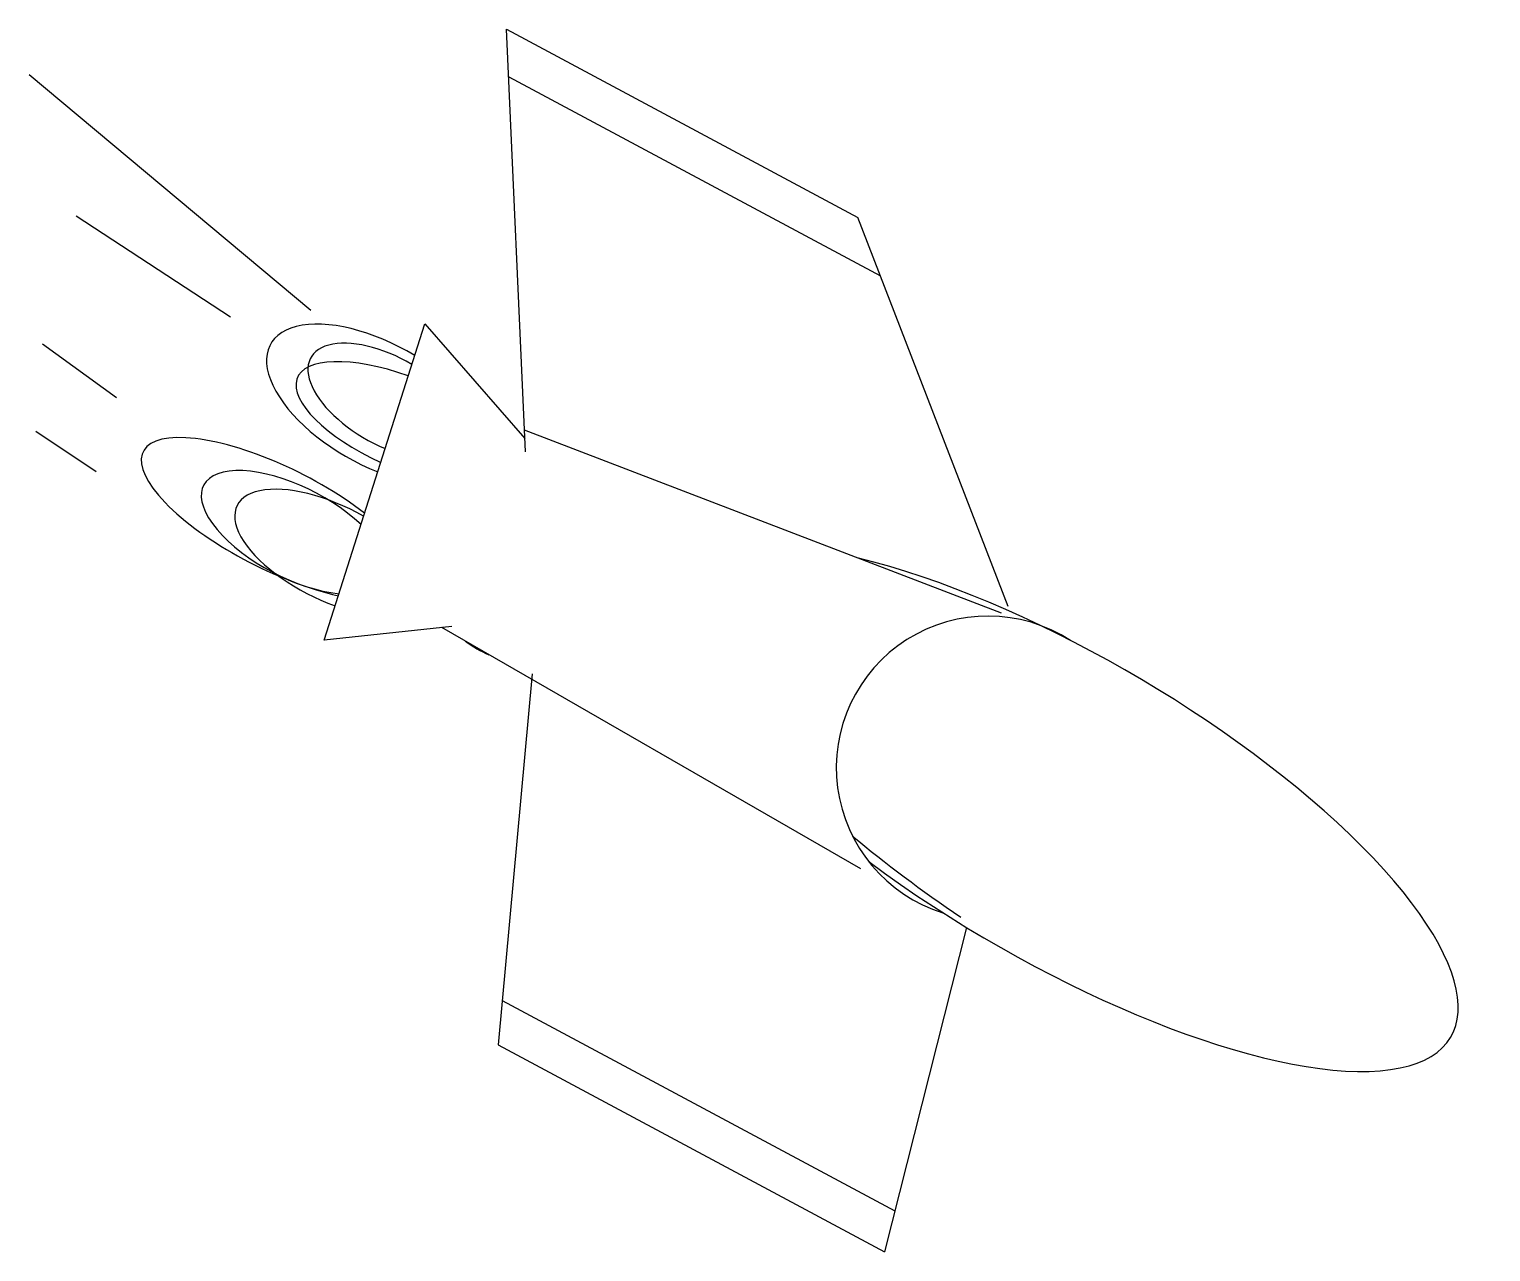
# Model space of a CAD drawing. Extents: x 0.02 to 7.17, y 2.98 to 8.97.
import ezdxf

# ---------------------------------------------------------------- set-up
doc = ezdxf.new("R2010")
doc.units = 0
doc.header["$MEASUREMENT"] = 0
doc.layers.get('0').update_dxf_attribs({"linetype": 'CONTINUOUS'})

msp = doc.modelspace()

# ---------------------------------------------------------------- linework, layer by layer
for p, q in [((2.3532, 8.9669), (4.0717, 8.0456)), ((2.4454, 6.8993), (2.3532, 8.9669)), ((1.3955, 7.5908), (0.0175, 8.7432)), ((2.3635, 8.7344), (4.1824, 7.7593)), ((1.0018, 7.5579), (0.2471, 8.0517)), ((4.8078, 6.1421), (4.0717, 8.0456)), ((1.4611, 5.9774), (1.9533, 7.5249)), ((1.9533, 7.5249), (2.4426, 6.9638)), ((0.444, 7.1627), (0.0831, 7.4262)), ((0.3456, 6.8006), (0.0503, 6.9981)), ((4.775, 6.1091), (2.4407, 7.0048)), ((2.0845, 6.0433), (1.4611, 5.9774)), ((4.0859, 4.8579), (2.0362, 6.0382)), ((2.4782, 5.8128), (2.3116, 3.9968)), ((4.6042, 4.5705), (4.2017, 2.9835)), ((2.3314, 4.2131), (4.2523, 3.1832)), ((2.3116, 3.9968), (4.2017, 2.9835))]:
    msp.add_line(p, q)
for centre, radius, start, end in [((4.7093, 5.3518), 0.7427, 57.10985, 252.70189), ((2.4782, 6.4055), 0.5429, 233.06839, 247.066)]:
    msp.add_arc(centre, radius, start, end)
for centre, major_axis, ratio, start_param, end_param in [((1.7236, 7.1298), (0.525, -0.2963), 0.494573, 1.505886, 4.983238), ((1.7728, 7.1463), (0.3773, -0.214), 0.494814, 1.5404, 4.950936), ((1.8712, 7.031), (0.5414, -0.2305), 0.37969, 1.729113, 4.626075), ((1.2314, 6.5701), (0.6562, -0.3293), 0.341359, 1.043974, 5.347278), ((1.3135, 6.5042), (0.4429, -0.2305), 0.442882, 0.993037, 5.443602), ((1.4939, 6.4055), (0.4593, -0.2305), 0.451468, 1.447502, 4.978504), ((5.0703, 5.1543), (1.903, -1.1195), 0.335331, 4.398076, 8.587945), ((5.5132, 4.9567), (2.2147, -1.2512), 0.306343, 4.172446, 4.453442)]:
    msp.add_ellipse(centre, major_axis=major_axis, ratio=ratio, start_param=start_param, end_param=end_param)

doc.saveas('drawing.dxf')
